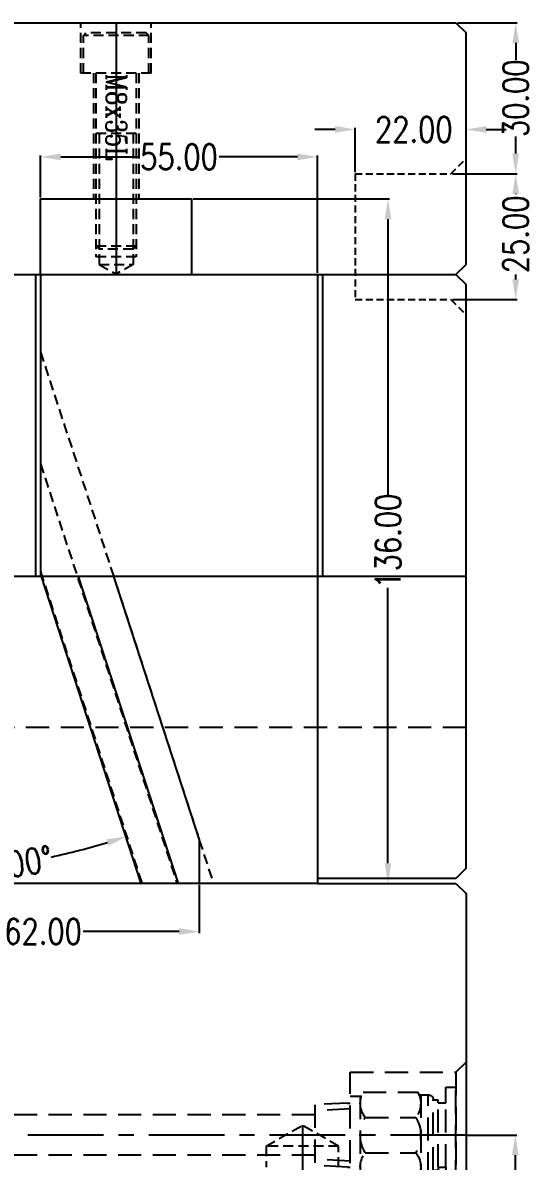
# Model space of a CAD drawing. Header units: millimetres. Extents: x 21466 to 22834, y -21631 to -20664.
# Drawn here: x 22247 to 22348.2, y -21423.4 to -21197.2 of the extents above; entities that cross this region are included whole.
import ezdxf

# ---------------------------------------------------------------- set-up
doc = ezdxf.new("R2010")
doc.units = ezdxf.units.MM
doc.header["$LTSCALE"] = 8
for name, pattern in [('CENTER', [2, 1.25, -0.25, 0.25, -0.25]), ('CENTER2', [1.125, 0.75, -0.125, 0.125, -0.125]), ('HIDDEN', [0.375, 0.25, -0.125])]:
    doc.linetypes.add(name, pattern=pattern)
doc.layers.get('DEFPOINTS').update_dxf_attribs({"color": 6})
for name, color, linetype in [('CL', 1, 'Continuous'), ('Layer3', 3, 'Continuous'), ('SCREW', 52, 'HIDDEN'), ('SILDE', 6, 'Continuous'), ('SLIDE', 6, 'Continuous'), ('WT', 4, 'Continuous')]:
    doc.layers.add(name, color=color, linetype=linetype)
doc.layers.add('dim', color=3, linetype='Continuous', lineweight=15)
doc.styles.add('ROMANC', font='RomanC.ttf', dxfattribs={"width": 0.8, "height": 7})
doc.styles.get("Standard").update_dxf_attribs({"font": 'txt.shx', "width": 0.8, "bigfont": 'chineset.shx'})
doc.dimstyles.new('ISO-25', dxfattribs={"dimtxt": 5, "dimasz": 4, "dimexe": 0.3, "dimexo": 0.3, "dimtad": 0, "dimzin": 1, "dimdsep": 46, "dimtxsty": 'Standard', "dimcen": 0, "dimclrd": 3, "dimclre": 3, "dimclrt": 3, "dimazin": 0, "dimtfac": 1, "dimtofl": 0, "dimtmove": 0, "dimatfit": 0, "dimfxl": 0, "dimarcsym": 0})

# ---------------------------------------------------------------- blocks, each defined once
blk = doc.blocks.new('*D26130')
at = {"layer": 'DEFPOINTS', "color": 0}
for p in [(22280.55, -21232.15), (22319.55, -21232.15), (22305.55, -21368.15)]:
    blk.add_point(p, dxfattribs=at)
at = {"layer": 'dim', "color": 3, "lineweight": -2}
for p, q in [((22280.85, -21232.15), (22319.85, -21232.15)), ((22319.55, -21236.15), (22319.55, -21290.86)), ((22319.55, -21364.15), (22319.55, -21309.44)), ((22305.85, -21368.15), (22319.85, -21368.15))]:
    blk.add_line(p, q, dxfattribs=at)
at = {"layer": 'dim', "color": 3}
for points in [[(22320.21, -21236.15), (22318.88, -21236.15), (22319.55, -21232.15)], [(22318.88, -21364.15), (22320.21, -21364.15), (22319.55, -21368.15)]]:
    blk.add_solid(points, dxfattribs=at)
at = {"layer": 'dim', "color": 3, "insert": (22319.55, -21300.15), "char_height": 5, "attachment_point": 5, "rotation": 90}
blk.add_mtext('136.00', dxfattribs=at)
blk = doc.blocks.new('*D26131')
at = {"layer": 'DEFPOINTS', "color": 0}
for p in [(22250.55, -21223.8), (22250.55, -21232.15), (22305.55, -21247.15)]:
    blk.add_point(p, dxfattribs=at)
at = {"layer": 'dim', "color": 3, "lineweight": -2}
for p, q in [((22250.55, -21231.85), (22250.55, -21223.5)), ((22254.55, -21223.8), (22270.09, -21223.8)), ((22301.55, -21223.8), (22286.01, -21223.8)), ((22305.55, -21246.85), (22305.55, -21223.5))]:
    blk.add_line(p, q, dxfattribs=at)
at = {"layer": 'dim', "color": 3}
for points in [[(22254.55, -21223.14), (22254.55, -21224.47), (22250.55, -21223.8)], [(22301.55, -21224.47), (22301.55, -21223.14), (22305.55, -21223.8)]]:
    blk.add_solid(points, dxfattribs=at)
at = {"layer": 'dim', "color": 3, "insert": (22278.05, -21223.8), "char_height": 5, "attachment_point": 5}
blk.add_mtext('55.00', dxfattribs=at)
blk = doc.blocks.new('*D26132')
at = {"layer": 'DEFPOINTS', "color": 0}
for p in [(22220.05, -21368.15), (22282.05, -21368.15), (22282.05, -21377.72)]:
    blk.add_point(p, dxfattribs=at)
at = {"layer": 'dim', "color": 3, "lineweight": -2}
for p, q in [((22220.05, -21368.45), (22220.05, -21378.02)), ((22282.05, -21368.45), (22282.05, -21378.02)), ((22224.05, -21377.72), (22243.09, -21377.72)), ((22278.05, -21377.72), (22259.01, -21377.72))]:
    blk.add_line(p, q, dxfattribs=at)
at = {"layer": 'dim', "color": 3}
for points in [[(22224.05, -21377.05), (22224.05, -21378.38), (22220.05, -21377.72)], [(22278.05, -21378.38), (22278.05, -21377.05), (22282.05, -21377.72)]]:
    blk.add_solid(points, dxfattribs=at)
at = {"layer": 'dim', "color": 3, "insert": (22251.05, -21377.72), "char_height": 5, "attachment_point": 5}
blk.add_mtext('62.00', dxfattribs=at)
blk = doc.blocks.new('*D26135')
at = {"layer": 'DEFPOINTS', "color": 0}
for p in [(22333.05, -21197.15), (22344.91, -21197.15), (22332.05, -21227.15)]:
    blk.add_point(p, dxfattribs=at)
at = {"layer": 'dim', "color": 3, "lineweight": -2}
for p, q in [((22333.35, -21197.15), (22345.21, -21197.15)), ((22344.91, -21201.15), (22344.91, -21204.53)), ((22344.91, -21223.15), (22344.91, -21219.78)), ((22332.35, -21227.15), (22345.21, -21227.15))]:
    blk.add_line(p, q, dxfattribs=at)
at = {"layer": 'dim', "color": 3}
for points in [[(22345.58, -21201.15), (22344.24, -21201.15), (22344.91, -21197.15)], [(22344.24, -21223.15), (22345.58, -21223.15), (22344.91, -21227.15)]]:
    blk.add_solid(points, dxfattribs=at)
at = {"layer": 'dim', "color": 3, "insert": (22344.91, -21212.15), "char_height": 5, "attachment_point": 5, "rotation": 90}
blk.add_mtext('30.00', dxfattribs=at)
blk = doc.blocks.new('*D26136')
at = {"layer": 'DEFPOINTS', "color": 0}
for p in [(22332.05, -21227.15), (22344.91, -21227.15), (22332.05, -21252.15)]:
    blk.add_point(p, dxfattribs=at)
at = {"layer": 'dim', "color": 3, "lineweight": -2}
for p, q in [((22332.35, -21227.15), (22345.21, -21227.15)), ((22344.91, -21231.15), (22344.91, -21231.24)), ((22344.91, -21248.15), (22344.91, -21247.15)), ((22332.35, -21252.15), (22345.21, -21252.15))]:
    blk.add_line(p, q, dxfattribs=at)
at = {"layer": 'dim', "color": 3}
for points in [[(22345.58, -21231.15), (22344.24, -21231.15), (22344.91, -21227.15)], [(22344.24, -21248.15), (22345.58, -21248.15), (22344.91, -21252.15)]]:
    blk.add_solid(points, dxfattribs=at)
at = {"layer": 'dim', "color": 3, "insert": (22344.91, -21239.19), "char_height": 5, "attachment_point": 5, "rotation": 90}
blk.add_mtext('25.00', dxfattribs=at)
blk = doc.blocks.new('*D26137')
at = {"layer": 'DEFPOINTS', "color": 0}
for p in [(22335.05, -21218.35), (22313.05, -21227.15), (22335.05, -21227.15)]:
    blk.add_point(p, dxfattribs=at)
at = {"layer": 'dim', "color": 3, "lineweight": -2}
for p, q in [((22309.05, -21218.35), (22305.05, -21218.35)), ((22313.05, -21226.85), (22313.05, -21218.05)), ((22335.05, -21226.85), (22335.05, -21218.05)), ((22339.05, -21218.35), (22343.05, -21218.35))]:
    blk.add_line(p, q, dxfattribs=at)
at = {"layer": 'dim', "color": 3}
for points in [[(22309.05, -21219.02), (22309.05, -21217.68), (22313.05, -21218.35)], [(22339.05, -21217.68), (22339.05, -21219.02), (22335.05, -21218.35)]]:
    blk.add_solid(points, dxfattribs=at)
at = {"layer": 'dim', "color": 3, "insert": (22324.68, -21218.35), "char_height": 5, "attachment_point": 5}
blk.add_mtext('22.00', dxfattribs=at)
blk = doc.blocks.new('*D26138')
at = {"layer": 'DEFPOINTS', "color": 0}
for p in [(22220.05, -21297.15), (22250.55, -21306.2), (22257.52, -21361.76), (22270.68, -21368.15), (22220.05, -21403.15)]:
    blk.add_point(p, dxfattribs=at)
at = {"layer": 'dim', "color": 3, "lineweight": -2}
for start, end in [(282.2094, 286.5123), (271.4877, 275.7906)]:
    blk.add_arc((22220.05, -21212.33), 154.06, start, end, dxfattribs=at)
at = {"layer": 'dim', "color": 3}
for points in [[(22264.03, -21360.67), (22263.64, -21359.4), (22267.66, -21358.85)], [(22224.04, -21365.67), (22224.06, -21367), (22220.05, -21366.39)]]:
    blk.add_solid(points, dxfattribs=at)
at = {"layer": 'dim', "color": 3, "insert": (22244.15, -21364.49), "char_height": 5, "attachment_point": 5, "rotation": 9}
blk.add_mtext('18.00%%d', dxfattribs=at)
blk = doc.blocks.new('*D27056')
at = {"layer": 'DEFPOINTS', "color": 0}
for p in [(22335.05, -21418.15), (22344.83, -21418.15), (22333.05, -21448.15)]:
    blk.add_point(p, dxfattribs=at)
at = {"layer": 'dim', "color": 3, "lineweight": -2}
for p, q in [((22335.35, -21418.15), (22345.13, -21418.15)), ((22344.83, -21422.15), (22344.83, -21425.53)), ((22344.83, -21444.15), (22344.83, -21440.78)), ((22333.35, -21448.15), (22345.13, -21448.15))]:
    blk.add_line(p, q, dxfattribs=at)
at = {"layer": 'dim', "color": 3}
for points in [[(22345.5, -21422.15), (22344.16, -21422.15), (22344.83, -21418.15)], [(22344.16, -21444.15), (22345.5, -21444.15), (22344.83, -21448.15)]]:
    blk.add_solid(points, dxfattribs=at)
at = {"layer": 'dim', "color": 3, "insert": (22344.83, -21433.15), "char_height": 5, "attachment_point": 5, "rotation": 90}
blk.add_mtext('30.00', dxfattribs=at)
blk = doc.blocks.new('20160903.151524')
at = {"layer": 'WT', "color": 125, "linetype": 'HIDDEN', "ltscale": 2.3}
for p, q in [((-6.35, 23.56), (-6.01, 30)), ((-6.01, 30), (6.01, 30)), ((-5.19, 23), (-4.82, 30)), ((5.19, 23), (4.82, 30)), ((6.35, 23.56), (6.01, 30)), ((12.5, 23), (-12.5, 23)), ((-12.5, 23), (-12.5, 2)), ((-7.75, 23), (-7.75, 20.77)), ((-6.35, 23.56), (-6.35, 23)), ((6.35, 23.56), (6.35, 23)), ((7.75, 23), (7.75, 20.77)), ((12.5, 23), (12.5, 2)), ((-8.5, 20.43), (-8.5, 9.57)), ((-7.75, 21), (7.75, 21)), ((8.5, 20.43), (8.5, 9.57)), ((-3.5, 20.01), (-3.5, 9.99)), ((3.5, 20.01), (3.5, 9.99)), ((-8, 9.33), (-8, 7.51)), ((8, 9.33), (8, 7.51)), ((-8, 9), (8, 9)), ((8, 7.51), (-8, 7.51)), ((7, 6.51), (-7, 6.51)), ((-7, 6.51), (-7, 5.51)), ((-6.4, 5.51), (-7, 5.51)), ((-6.4, 5.51), (-7, 5.51)), ((6.4, 5.51), (-6.4, 5.51)), ((-6.4, 5.51), (-6.4, 4.01)), ((6.4, 5.51), (6.4, 4.01)), ((6.4, 5.51), (7, 5.51)), ((6.4, 5.51), (7, 5.51)), ((7, 6.51), (7, 5.51)), ((-9.5, 4.01), (-9.5, 2)), ((-6.4, 4.01), (-9.5, 4.01)), ((6.4, 4.01), (-6.4, 4.01)), ((6.4, 4.01), (9.5, 4.01)), ((9.5, 4.01), (9.5, 2)), ((-12.5, 2), (-14.5, 0)), ((-14.5, 0), (14.5, 0)), ((-12.5, 2), (12.5, 2)), ((9.5, 2), (-9.5, 2)), ((12.5, 2), (14.5, 0))]:
    blk.add_line(p, q, dxfattribs=at)
at = {"layer": 'WT', "color": 125, "linetype": 'CENTER', "ltscale": 1.5}
blk.add_line((0, 0), (0, 30), dxfattribs=at)
at = {"layer": 'WT', "color": 125, "linetype": 'HIDDEN', "ltscale": 2.3}
for centre, radius, start, end in [((-6.32, 16.53), 4.47, 50.9817, 119.248), ((0, 14.34), 6.66, 58.3016, 121.6984), ((6.32, 16.53), 4.47, 60.752, 129.0183), ((-6.32, 13.47), 4.47, 240.752, 309.0183), ((0, 15.66), 6.66, 238.3016, 301.6984), ((6.32, 13.47), 4.47, 230.9817, 299.248), ((-7, 7.51), 1, 180, 270), ((7, 7.51), 1, 270, 0)]:
    blk.add_arc(centre, radius, start, end, dxfattribs=at)

msp = doc.modelspace()

# ---------------------------------------------------------------- linework, layer by layer
for p, q in [((21987.048, -21197.153), (22333.048, -21197.153)), ((22333.048, -21197.153), (22335.048, -21199.153)), ((22335.048, -21245.153), (22335.048, -21199.153)), ((22333.048, -21247.153), (22335.048, -21245.153)), ((22038.548, -21247.153), (22250.548, -21247.153)), ((22305.548, -21247.153), (22333.048, -21247.153)), ((22333.048, -21247.153), (22335.048, -21249.153)), ((22335.048, -21365.153), (22335.048, -21249.153)), ((22335.048, -21365.153), (22333.048, -21367.153)), ((22333.048, -21367.153), (22305.548, -21367.153)), ((22305.548, -21368.153), (22333.048, -21368.153)), ((22333.048, -21368.153), (22335.048, -21370.153)), ((22335.048, -21370.153), (22335.048, -21446.153))]:
    msp.add_line(p, q)
at = {"linetype": 'HIDDEN'}
for p, q in [((22258.548, -21207.153), (22258.548, -21197.153)), ((22272.548, -21207.153), (22272.548, -21197.153)), ((22272.548, -21207.153), (22258.548, -21207.153)), ((22261.048, -21207.153), (22261.048, -21232.153)), ((22270.048, -21207.153), (22270.048, -21232.153)), ((22295.348, -21420.36), (22302.548, -21416.203)), ((22309.748, -21420.36), (22302.548, -21416.203)), ((22309.748, -21420.36), (22295.348, -21420.36)), ((22295.348, -21420.36), (22295.348, -21424.552)), ((22309.748, -21424.552), (22309.748, -21420.36))]:
    msp.add_line(p, q, dxfattribs=at)
at = {"color": 8, "linetype": 'HIDDEN', "ltscale": 0.7}
for p, q in [((22332.048, -21227.153), (22335.048, -21224.153)), ((22313.048, -21227.153), (22313.048, -21252.153)), ((22313.048, -21227.153), (22332.048, -21227.153)), ((22313.048, -21252.153), (22332.048, -21252.153)), ((22332.048, -21252.153), (22335.048, -21255.153))]:
    msp.add_line(p, q, dxfattribs=at)
at = {"linetype": 'Continuous'}
for p, q in [((22249.548, -21247.153), (22249.548, -21307.153)), ((22306.548, -21247.153), (22306.548, -21307.153))]:
    msp.add_line(p, q, dxfattribs=at)
at = {"layer": 'CL', "color": 7, "linetype": 'CENTER', "ltscale": 2}
msp.add_line((22302.548, -21416.203), (22302.548, -21598.153), dxfattribs=at)
at = {"layer": 'SCREW'}
for p, q in [((22259.048, -21199.653), (22259.548, -21199.153)), ((22271.548, -21199.153), (22259.548, -21199.153)), ((22272.048, -21199.653), (22271.548, -21199.153)), ((22272.048, -21199.653), (22259.048, -21199.653)), ((22259.048, -21207.153), (22259.048, -21199.653)), ((22272.048, -21207.153), (22272.048, -21199.653)), ((22261.548, -21207.153), (22261.548, -21243.653)), ((22269.548, -21207.153), (22269.548, -21243.653)), ((22269.548, -21219.153), (22261.548, -21219.153)), ((22262.173, -21219.153), (22262.173, -21245.153)), ((22268.923, -21219.153), (22268.923, -21245.153)), ((22269.548, -21241.528), (22261.548, -21241.528)), ((22262.173, -21242.153), (22261.548, -21241.528)), ((22268.923, -21242.153), (22262.173, -21242.153)), ((22268.923, -21242.153), (22269.548, -21241.528)), ((22269.548, -21243.653), (22261.548, -21243.653)), ((22262.173, -21245.153), (22265.548, -21247.102)), ((22262.173, -21245.153), (22268.923, -21245.153)), ((22268.923, -21245.153), (22265.548, -21247.102))]:
    msp.add_line(p, q, dxfattribs=at)
at = {"layer": 'SCREW', "linetype": 'CENTER2', "ltscale": 10}
msp.add_line((22265.548, -21197.153), (22265.548, -21247.102), dxfattribs=at)
at = {"layer": 'SILDE', "color": 181, "linetype": 'ByBlock'}
for p, q in [((22250.548, -21247.153), (22250.548, -21232.153)), ((22250.548, -21232.153), (22280.548, -21232.153)), ((22280.548, -21232.153), (22280.548, -21247.153)), ((22250.548, -21247.153), (22305.548, -21247.153)), ((22305.548, -21247.153), (22305.548, -21368.153))]:
    msp.add_line(p, q, dxfattribs=at)
at = {"layer": 'SILDE', "color": 181}
msp.add_line((22250.548, -21247.153), (22250.548, -21307.153), dxfattribs=at)
at = {"layer": 'SILDE', "color": 181, "linetype": 'HIDDEN'}
for p, q in [((22250.548, -21262.527), (22284.868, -21368.153)), ((22250.548, -21284.718), (22277.658, -21368.153)), ((22250.548, -21306.198), (22270.678, -21368.153))]:
    msp.add_line(p, q, dxfattribs=at)
at = {"layer": 'SLIDE', "linetype": 'ByBlock'}
for p, q in [((22335.048, -21307.153), (22220.048, -21307.153)), ((22265.048, -21307.153), (22282.048, -21359.474)), ((22282.048, -21359.474), (22282.048, -21368.153))]:
    msp.add_line(p, q, dxfattribs=at)
at = {"layer": 'SLIDE'}
for p, q in [((22250.648, -21307.153), (22270.468, -21368.153)), ((22258.048, -21307.153), (22277.868, -21368.153)), ((22282.048, -21368.153), (22220.048, -21368.153)), ((22305.548, -21368.153), (22282.048, -21368.153))]:
    msp.add_line(p, q, dxfattribs=at)
at = {"layer": 'SLIDE', "linetype": 'HIDDEN', "ltscale": 2.3}
msp.add_line((22335.048, -21337.153), (22220.048, -21337.153), dxfattribs=at)
at = {"layer": 'WT', "color": 125, "linetype": 'HIDDEN', "ltscale": 2.3}
for p, q in [((22305.048, -21414.153), (22199.048, -21414.153)), ((22305.048, -21422.153), (22193.048, -21422.153))]:
    msp.add_line(p, q, dxfattribs=at)
at = {"layer": 'WT', "color": 125, "linetype": 'CENTER', "ltscale": 1.5}
msp.add_line((22335.048, -21418.153), (22195.048, -21418.153), dxfattribs=at)

# ---------------------------------------------------------------- block references
at = {"layer": 'WT', "xscale": -1, "rotation": 90}
msp.add_blockref('20160903.151524', (22335.048, -21418.153), dxfattribs=at)

# ---------------------------------------------------------------- texts
at = {"layer": 'Layer3', "style": 'ROMANC', "width": 0.8}
msp.add_text('M8x35L', height=4.0648, rotation=630, dxfattribs=at).set_placement((22263.58, -21207.268))

# ---------------------------------------------------------------- dimensions: what is measured, and where the dimension line sits
at = {"layer": 'dim'}
for base, p1, p2, picture, middle in [((22344.911, -21197.153), (22332.048, -21227.153), (22333.048, -21197.153), '*D26135', (22344.911, -21212.153)), ((22319.546, -21232.153), (22305.548, -21368.153), (22280.548, -21232.153), '*D26130', (22319.546, -21300.153)), ((22344.831, -21418.153), (22333.048, -21448.153), (22335.048, -21418.153), '*D27056', (22344.831, -21433.153))]:
    dim = msp.add_linear_dim(base=base, p1=p1, p2=p2, angle=90, dimstyle='ISO-25', dxfattribs=at)
    dim.commit()
    dim.dimension.update_dxf_attribs({"geometry": picture, "text_midpoint": middle})
for base, p1, p2, picture, middle in [((22335.048, -21218.349), (22313.048, -21227.153), (22335.048, -21227.153), '*D26137', (22324.681, -21218.349)), ((22250.548, -21223.803), (22305.548, -21247.153), (22250.548, -21232.153), '*D26131', (22278.048, -21223.803))]:
    dim = msp.add_linear_dim(base=base, p1=p1, p2=p2, dimstyle='ISO-25', dxfattribs=at)
    dim.commit()
    dim.dimension.update_dxf_attribs({"geometry": picture, "text_midpoint": middle, "dimtype": 160})
dim = msp.add_linear_dim(base=(22344.911, -21227.153), p1=(22332.048, -21252.153), p2=(22332.048, -21227.153), angle=90, dimstyle='ISO-25', dxfattribs=at)
dim.commit()
dim.dimension.update_dxf_attribs({"geometry": '*D26136', "text_midpoint": (22344.911, -21239.195), "dimtype": 160})
dim = msp.add_angular_dim_2l(base=(22257.517, -21361.763), line1=((22250.548, -21306.198), (22270.678, -21368.153)), line2=((22220.048, -21297.153), (22220.048, -21403.153)), dimstyle='ISO-25', dxfattribs=at)
dim.commit()
dim.dimension.update_dxf_attribs({"geometry": '*D26138', "text_midpoint": (22244.148, -21364.492)})
dim = msp.add_linear_dim(base=(22282.048, -21377.717), p1=(22220.048, -21368.153), p2=(22282.048, -21368.153), dimstyle='ISO-25', dxfattribs=at)
dim.commit()
dim.dimension.update_dxf_attribs({"geometry": '*D26132', "text_midpoint": (22251.048, -21377.717)})

doc.saveas('drawing.dxf')
